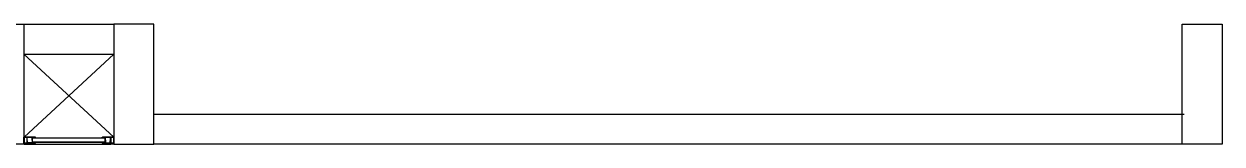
# Model space of a CAD drawing. Header units: millimetres. Extents: x 2801 to 3319, y 1187 to 1422.
# Drawn here: x 3150.12 to 3156.12, y 1319.07 to 1319.67 of the extents above; entities that cross this region are included whole.
import ezdxf

# ---------------------------------------------------------------- set-up
doc = ezdxf.new("R2010")
doc.units = ezdxf.units.MM
for name, color, linetype in [('AR-ALV', 2, 'Continuous'), ('AR-ESQ', 1, 'Continuous'), ('AR-ESTC', 3, 'Continuous'), ('AR-SHAFT', 1, 'Continuous'), ('DT-ESQ-BAGUETE-C', 2, 'Continuous'), ('DT-ESQ-PERFIL CADEIRA-C', 2, 'Continuous'), ('DT-ESQ-PERFIL CADEIRA-V', 1, 'Continuous'), ('DT-ESQ-VENEZIANA-C', 2, 'Continuous'), ('DT-ESQ-VENEZIANA-V', 2, 'Continuous')]:
    doc.layers.add(name, color=color, linetype=linetype)

# ---------------------------------------------------------------- blocks, each defined once
blk = doc.blocks.new('EF01-P')
at = {"layer": 'DT-ESQ-BAGUETE-C', "ltscale": 0.1}
for points in [[(0.0015, 0.035), (0.015, 0.035), (0.015, 0.0335), (0.0015, 0.0335), (0.0015, 0.005), (0.015, 0.005), (0.015, 0.0035), (0.0015, 0.0035, -0.414214), (0, 0.005), (0, 0.0335, -0.414214)], [(0.4485, 0.035), (0.435, 0.035), (0.435, 0.0335), (0.4485, 0.0335), (0.4485, 0.005), (0.435, 0.005), (0.435, 0.0035), (0.4485, 0.0035, 0.414214), (0.45, 0.005), (0.45, 0.0335, 0.414214)]]:
    blk.add_lwpolyline(points, format="xyb", close=True, dxfattribs=at)
at = {"layer": 'DT-ESQ-PERFIL CADEIRA-C', "color": 2, "ltscale": 0.1}
for points in [[(0.01, 0.0015), (0.01, 0.003), (0.0015, 0.003, 1), (0.0015, 0), (0.015, 0, 0.414214), (0.0165, 0.0015), (0.0165, 0.0335), (0.043, 0.0335)], [(0.407, 0.0065), (0.432, 0.0065), (0.432, 0.0165), (0.4335, 0.0165), (0.4335, 0.0065, -0.414214), (0.432, 0.005), (0.407, 0.005), (0.3935, 0.005, -1), (0.3935, 0.008), (0.407, 0.008), (0.407, 0.02), (0.407, 0.032), (0.3935, 0.032, -1), (0.3935, 0.035), (0.407, 0.035), (0.4335, 0.035, -0.414214), (0.435, 0.0335), (0.435, 0.0015), (0.4485, 0.0015)]]:
    blk.add_lwpolyline(points, format="xyb", dxfattribs=at)
at = {"layer": 'DT-ESQ-PERFIL CADEIRA-C', "ltscale": 0.1}
for points in [[(0.043, 0.0065), (0.018, 0.0065), (0.018, 0.0165), (0.0165, 0.0165), (0.0165, 0.0065, 0.414214), (0.018, 0.005), (0.043, 0.005), (0.0565, 0.005, 1), (0.0565, 0.008), (0.043, 0.008), (0.043, 0.02), (0.043, 0.032), (0.0565, 0.032, 1), (0.0565, 0.035), (0.043, 0.035), (0.0165, 0.035, 0.414214), (0.015, 0.0335), (0.015, 0.0015), (0.0015, 0.0015)], [(0.0415, 0.02), (0.0415, 0.032, -0.414214), (0.043, 0.0335), (0.0565, 0.0335)], [(0.0415, 0.02), (0.0415, 0.008, 0.414214), (0.043, 0.0065), (0.0565, 0.0065)], [(0.4085, 0.02), (0.4085, 0.032, 0.414214), (0.407, 0.0335), (0.3935, 0.0335)], [(0.4085, 0.02), (0.4085, 0.008, -0.414214), (0.407, 0.0065), (0.3935, 0.0065)], [(0.44, 0.0015), (0.44, 0.003), (0.4485, 0.003, -1), (0.4485, 0), (0.435, 0, -0.414214), (0.4335, 0.0015), (0.4335, 0.0335), (0.407, 0.0335)]]:
    blk.add_lwpolyline(points, format="xyb", dxfattribs=at)
at = {"layer": 'DT-ESQ-PERFIL CADEIRA-V', "ltscale": 0.1}
blk.add_line((0.015, 0), (0.435, 0), dxfattribs=at)
at = {"layer": 'DT-ESQ-VENEZIANA-C', "ltscale": 0.1}
for p, q in [((0.043, 0.0105), (0.407, 0.0105)), ((0.043, 0.009), (0.407, 0.009))]:
    blk.add_line(p, q, dxfattribs=at)
at = {"layer": 'DT-ESQ-VENEZIANA-V', "ltscale": 0.1}
blk.add_line((0.043, 0.031), (0.407, 0.031), dxfattribs=at)

msp = doc.modelspace()

# ---------------------------------------------------------------- linework, layer by layer
at = {"layer": 'AR-ALV'}
for p, q in [((3150.1249, 1319.6748), (3150.5749, 1319.6748)), ((3150.1249, 1319.5248), (3150.5749, 1319.5248)), ((3150.7749, 1319.2248), (3155.9349, 1319.2248)), ((3154.0249, 1319.2248), (3154.4749, 1319.2248)), ((3155.9249, 1319.0748), (3150.7749, 1319.0748)), ((3154.4749, 1319.0748), (3154.0249, 1319.0748))]:
    msp.add_line(p, q, dxfattribs=at)
at = {"layer": 'AR-ESTC'}
for points in [[(3150.1249, 1319.0748), (3149.9249, 1319.0748), (3149.9249, 1319.6748), (3150.1249, 1319.6748)], [(3150.5749, 1319.0748), (3150.7749, 1319.0748), (3150.7749, 1319.6748), (3150.5749, 1319.6748)], [(3156.1249, 1319.0748), (3155.9249, 1319.0748), (3155.9249, 1319.6748), (3156.1249, 1319.6748)]]:
    msp.add_lwpolyline(points, close=True, dxfattribs=at)
at = {"layer": 'AR-SHAFT'}
for p, q in [((3150.1249, 1319.5248), (3150.5745, 1319.1094)), ((3150.1254, 1319.1094), (3150.5749, 1319.5248))]:
    msp.add_line(p, q, dxfattribs=at)

# ---------------------------------------------------------------- block references
at = {"layer": 'AR-ESQ'}
msp.add_blockref('EF01-P', (3150.1249, 1319.0748), dxfattribs=at)

doc.saveas('drawing.dxf')
